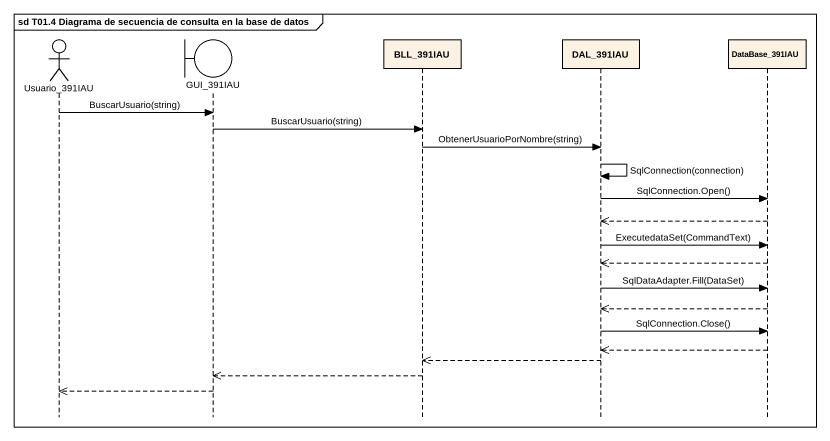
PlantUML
@startuml
mainframe sd T01.4 Diagrama de secuencia de consulta en la base de datos
hide footbox
actor Usuario_391IAU
boundary GUI_391IAU
participant BLL_391IAU
participant DAL_391IAU
participant DataBase_391IAU

Usuario_391IAU -> GUI_391IAU : BuscarUsuario(string)
GUI_391IAU -> BLL_391IAU : BuscarUsuario(string)
BLL_391IAU -> DAL_391IAU : ObtenerUsuarioPorNombre(string)
DAL_391IAU -> DAL_391IAU : SqlConnection(connection)
DAL_391IAU -> DataBase_391IAU : SqlConnection.Open()
DataBase_391IAU -->> DAL_391IAU
DAL_391IAU -> DataBase_391IAU : ExecutedataSet(CommandText)
DataBase_391IAU -->> DAL_391IAU
DAL_391IAU -> DataBase_391IAU : SqlDataAdapter.Fill(DataSet)
DataBase_391IAU -->> DAL_391IAU
DAL_391IAU -> DataBase_391IAU : SqlConnection.Close()
DataBase_391IAU -->> DAL_391IAU
DAL_391IAU -->> BLL_391IAU
BLL_391IAU -->> GUI_391IAU
GUI_391IAU -->> Usuario_391IAU
@enduml
